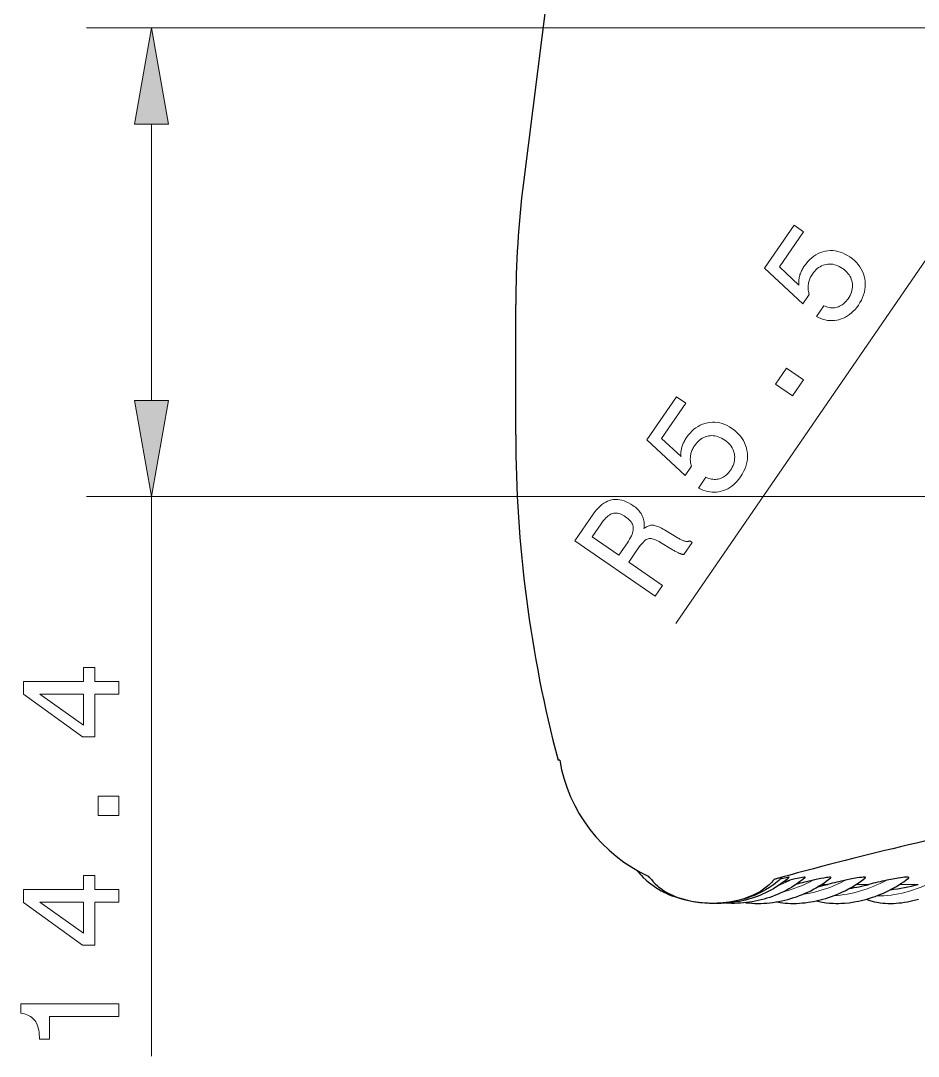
# Model space of a CAD drawing. Extents: x 0 to 297, y 0 to 529.
# Drawn here: x 103.92 to 131.51, y 108.63 to 140.45 of the extents above; entities that cross this region are included whole.
import ezdxf

# ---------------------------------------------------------------- set-up
doc = ezdxf.new("R2010")
doc.units = 0

msp = doc.modelspace()

# ---------------------------------------------------------------- linework, layer by layer
at = {"color": 7, "lineweight": 30, "ltscale": 0.425823}
msp.add_line((121.501, 152.38), (119.372, 135.481), dxfattribs=at)
at = {"color": 7, "lineweight": 13}
for p, q in [((132.361, 140.23), (105.94, 140.23)), ((153.811, 125.83), (105.94, 125.83))]:
    msp.add_line(p, q, dxfattribs=at)
at = {"color": 7, "lineweight": 13, "ltscale": 0.212281}
msp.add_line((107.94, 128.785), (107.94, 137.276), dxfattribs=at)
at = {"color": 7, "lineweight": 13, "ltscale": 0.389155}
msp.add_line((132.867, 134.761), (124.055, 121.929), dxfattribs=at)
at = {"color": 7, "lineweight": 30, "ltscale": 0.1}
msp.add_line((119.136, 127.73), (119.136, 131.73), dxfattribs=at)
at = {"color": 7, "lineweight": 13, "ltscale": 0.429944}
msp.add_line((107.94, 108.633), (107.94, 125.83), dxfattribs=at)
at = {"color": 7, "lineweight": 30, "ltscale": 0.00125}
msp.add_line((120.486, 117.73), (120.436, 117.73), dxfattribs=at)
at = {"color": 7, "lineweight": 30, "ltscale": 0.000974054}
msp.add_line((123.251, 114.131), (123.229, 114.162), dxfattribs=at)
at = {"color": 7, "lineweight": 30, "ltscale": 0.006568}
msp.add_line((127.326, 114.135), (127.073, 114.066), dxfattribs=at)
at = {"color": 7, "lineweight": 30, "ltscale": 0.004628}
msp.add_line((127.375, 113.998), (127.555, 114.042), dxfattribs=at)
at = {"color": 7, "lineweight": 13, "ltscale": 0.004855}
msp.add_line((128.731, 113.915), (128.536, 113.915), dxfattribs=at)
at = {"color": 7, "lineweight": 13, "ltscale": 0.009696}
msp.add_line((129.988, 113.915), (129.6, 113.915), dxfattribs=at)
at = {"color": 7, "lineweight": 13, "ltscale": 0.014307}
msp.add_line((131.507, 113.915), (130.935, 113.915), dxfattribs=at)
at = {"color": 7, "lineweight": 13}
for points in [[(108.461, 137.276), (107.94, 140.23), (107.419, 137.276)], [(128.375, 131.367), (128.601, 131.697), (128.644, 131.679), (128.686, 131.663), (128.728, 131.65), (128.77, 131.641), (128.811, 131.634), (128.852, 131.631), (128.893, 131.632), (128.933, 131.635), (128.973, 131.641), (129.013, 131.651), (129.053, 131.664), (129.09, 131.68), (129.127, 131.698), (129.163, 131.72), (129.197, 131.744), (129.231, 131.772), (129.263, 131.802), (129.293, 131.836), (129.323, 131.872), (129.352, 131.911), (129.384, 131.961), (129.411, 132.011), (129.434, 132.061), (129.453, 132.111), (129.468, 132.161), (129.478, 132.212), (129.484, 132.262), (129.485, 132.313), (129.482, 132.364), (129.475, 132.415), (129.464, 132.465), (129.448, 132.513), (129.429, 132.56), (129.405, 132.605), (129.378, 132.648), (129.346, 132.69), (129.311, 132.73), (129.272, 132.768), (129.228, 132.804), (129.181, 132.839), (129.13, 132.872), (129.08, 132.9), (129.03, 132.923), (128.979, 132.942), (128.929, 132.957), (128.878, 132.968), (128.828, 132.974), (128.778, 132.975), (128.727, 132.973), (128.677, 132.965), (128.627, 132.954), (128.579, 132.938), (128.533, 132.919), (128.488, 132.895), (128.444, 132.867), (128.403, 132.835), (128.363, 132.799), (128.324, 132.759), (128.287, 132.715), (128.252, 132.667), (128.233, 132.638), (128.215, 132.608), (128.199, 132.579), (128.184, 132.549), (128.171, 132.519), (128.16, 132.488), (128.15, 132.458), (128.141, 132.427), (128.134, 132.395), (128.128, 132.364), (128.124, 132.332), (128.121, 132.3), (128.12, 132.268), (128.121, 132.236), (128.123, 132.204), (128.126, 132.171), (128.131, 132.138), (128.138, 132.105), (128.146, 132.072), (128.156, 132.039), (127.961, 131.756), (126.785, 132.85), (127.692, 134.171), (127.984, 133.971), (127.24, 132.888), (127.838, 132.332), (127.835, 132.36), (127.833, 132.389), (127.833, 132.418), (127.833, 132.447), (127.835, 132.476), (127.838, 132.505), (127.843, 132.534), (127.848, 132.564), (127.855, 132.593), (127.862, 132.623), (127.871, 132.653), (127.882, 132.682), (127.893, 132.712), (127.905, 132.741), (127.918, 132.77), (127.933, 132.799), (127.949, 132.828), (127.965, 132.857), (127.983, 132.886), (128.002, 132.914), (128.056, 132.988), (128.112, 133.055), (128.17, 133.115), (128.231, 133.17), (128.295, 133.219), (128.361, 133.262), (128.429, 133.298), (128.5, 133.329), (128.573, 133.354), (128.649, 133.372), (128.726, 133.384), (128.802, 133.39), (128.878, 133.388), (128.954, 133.381), (129.03, 133.367), (129.105, 133.346), (129.179, 133.318), (129.254, 133.285), (129.327, 133.244), (129.401, 133.197), (129.476, 133.142), (129.544, 133.084), (129.606, 133.024), (129.662, 132.96), (129.711, 132.894), (129.754, 132.824), (129.791, 132.752), (129.821, 132.677), (129.845, 132.599), (129.863, 132.518), (129.874, 132.436), (129.878, 132.354), (129.876, 132.272), (129.866, 132.191), (129.85, 132.11), (129.826, 132.03), (129.796, 131.95), (129.759, 131.87), (129.715, 131.791), (129.665, 131.712), (129.616, 131.644), (129.564, 131.582), (129.51, 131.525), (129.454, 131.473), (129.396, 131.426), (129.335, 131.384), (129.272, 131.347), (129.207, 131.316), (129.139, 131.289), (129.069, 131.267), (128.999, 131.251), (128.928, 131.241), (128.858, 131.237), (128.788, 131.238), (128.718, 131.245), (128.649, 131.258), (128.58, 131.277), (128.511, 131.301), (128.443, 131.331)], [(127.646, 128.924), (127.116, 129.288), (127.453, 129.78), (127.984, 129.416)], [(124.754, 126.094), (124.981, 126.425), (125.023, 126.406), (125.065, 126.39), (125.107, 126.377), (125.149, 126.368), (125.19, 126.362), (125.231, 126.359), (125.272, 126.359), (125.312, 126.362), (125.353, 126.369), (125.393, 126.378), (125.432, 126.391), (125.47, 126.407), (125.506, 126.426), (125.542, 126.447), (125.576, 126.472), (125.61, 126.499), (125.642, 126.53), (125.673, 126.563), (125.702, 126.599), (125.731, 126.638), (125.763, 126.688), (125.79, 126.738), (125.814, 126.788), (125.833, 126.838), (125.847, 126.888), (125.857, 126.939), (125.863, 126.989), (125.864, 127.04), (125.861, 127.091), (125.854, 127.142), (125.843, 127.192), (125.827, 127.24), (125.808, 127.287), (125.784, 127.332), (125.757, 127.376), (125.726, 127.417), (125.69, 127.457), (125.651, 127.495), (125.607, 127.532), (125.56, 127.566), (125.51, 127.599), (125.459, 127.627), (125.409, 127.65), (125.358, 127.67), (125.308, 127.684), (125.258, 127.695), (125.207, 127.701), (125.157, 127.703), (125.106, 127.7), (125.056, 127.693), (125.006, 127.681), (124.958, 127.666), (124.912, 127.646), (124.867, 127.622), (124.824, 127.594), (124.782, 127.563), (124.742, 127.527), (124.703, 127.486), (124.666, 127.442), (124.631, 127.394), (124.612, 127.365), (124.594, 127.336), (124.578, 127.306), (124.563, 127.276), (124.55, 127.246), (124.539, 127.216), (124.529, 127.185), (124.52, 127.154), (124.513, 127.123), (124.507, 127.091), (124.503, 127.059), (124.501, 127.027), (124.5, 126.995), (124.5, 126.963), (124.502, 126.931), (124.506, 126.898), (124.511, 126.865), (124.517, 126.833), (124.525, 126.8), (124.535, 126.766), (124.34, 126.483), (123.164, 127.578), (124.071, 128.898), (124.363, 128.698), (123.619, 127.615), (124.217, 127.059), (124.214, 127.088), (124.212, 127.116), (124.212, 127.145), (124.212, 127.174), (124.214, 127.203), (124.217, 127.232), (124.222, 127.262), (124.227, 127.291), (124.234, 127.321), (124.242, 127.35), (124.251, 127.38), (124.261, 127.41), (124.272, 127.439), (124.284, 127.468), (124.298, 127.498), (124.312, 127.527), (124.328, 127.556), (124.345, 127.584), (124.363, 127.613), (124.382, 127.642), (124.435, 127.715), (124.491, 127.782), (124.55, 127.843), (124.61, 127.898), (124.674, 127.946), (124.74, 127.989), (124.808, 128.026), (124.879, 128.056), (124.952, 128.081), (125.028, 128.099), (125.105, 128.111), (125.182, 128.117), (125.258, 128.116), (125.333, 128.108), (125.409, 128.094), (125.484, 128.073), (125.558, 128.046), (125.633, 128.012), (125.707, 127.971), (125.78, 127.924), (125.855, 127.869), (125.923, 127.811), (125.985, 127.751), (126.041, 127.687), (126.09, 127.621), (126.133, 127.551), (126.17, 127.479), (126.2, 127.404), (126.224, 127.326), (126.242, 127.245), (126.253, 127.163), (126.257, 127.081), (126.255, 126.999), (126.245, 126.918), (126.229, 126.838), (126.206, 126.757), (126.176, 126.677), (126.139, 126.597), (126.095, 126.518), (126.044, 126.439), (125.995, 126.371), (125.943, 126.309), (125.89, 126.252), (125.834, 126.2), (125.775, 126.153), (125.714, 126.111), (125.651, 126.074), (125.586, 126.043), (125.519, 126.016), (125.449, 125.995), (125.378, 125.979), (125.307, 125.968), (125.237, 125.964), (125.167, 125.965), (125.097, 125.972), (125.028, 125.985), (124.959, 126.004), (124.89, 126.028), (124.822, 126.058)], [(107.419, 128.785), (107.94, 125.83), (108.461, 128.785)], [(123.422, 122.773), (120.952, 124.469), (121.519, 125.295), (121.57, 125.365), (121.622, 125.429), (121.675, 125.487), (121.729, 125.539), (121.785, 125.585), (121.842, 125.625), (121.9, 125.66), (121.959, 125.688), (122.019, 125.711), (122.081, 125.727), (122.144, 125.738), (122.207, 125.742), (122.271, 125.74), (122.335, 125.733), (122.4, 125.719), (122.466, 125.699), (122.533, 125.673), (122.6, 125.641), (122.668, 125.603), (122.736, 125.558), (122.776, 125.53), (122.813, 125.501), (122.847, 125.471), (122.88, 125.44), (122.91, 125.409), (122.937, 125.377), (122.962, 125.344), (122.985, 125.31), (123.006, 125.275), (123.024, 125.24), (123.039, 125.203), (123.052, 125.167), (123.063, 125.129), (123.072, 125.091), (123.078, 125.052), (123.081, 125.012), (123.082, 124.972), (123.081, 124.931), (123.078, 124.89), (123.071, 124.847), (123.098, 124.868), (123.125, 124.886), (123.152, 124.902), (123.179, 124.915), (123.206, 124.927), (123.232, 124.936), (123.259, 124.943), (123.285, 124.948), (123.312, 124.95), (123.338, 124.951), (123.366, 124.949), (123.395, 124.944), (123.427, 124.936), (123.461, 124.926), (123.497, 124.913), (123.535, 124.897), (123.576, 124.878), (123.618, 124.857), (123.663, 124.832), (123.71, 124.805), (124.129, 124.556), (124.156, 124.54), (124.182, 124.526), (124.206, 124.513), (124.229, 124.501), (124.251, 124.491), (124.272, 124.482), (124.291, 124.474), (124.31, 124.467), (124.327, 124.462), (124.343, 124.457), (124.359, 124.454), (124.374, 124.452), (124.389, 124.451), (124.404, 124.451), (124.418, 124.452), (124.433, 124.454), (124.447, 124.457), (124.461, 124.46), (124.474, 124.465), (124.488, 124.471), (124.556, 124.424), (124.299, 124.051), (124.287, 124.051), (124.275, 124.053), (124.262, 124.056), (124.248, 124.059), (124.234, 124.063), (124.219, 124.067), (124.203, 124.073), (124.187, 124.079), (124.169, 124.085), (124.152, 124.093), (124.133, 124.101), (124.113, 124.11), (124.093, 124.121), (124.071, 124.132), (124.048, 124.143), (124.025, 124.156), (124, 124.17), (123.974, 124.185), (123.947, 124.2), (123.919, 124.217), (123.588, 124.419), (123.539, 124.447), (123.492, 124.472), (123.448, 124.493), (123.406, 124.51), (123.367, 124.524), (123.33, 124.534), (123.295, 124.54), (123.263, 124.542), (123.233, 124.541), (123.205, 124.536), (123.178, 124.526), (123.148, 124.509), (123.117, 124.487), (123.083, 124.459), (123.048, 124.424), (123.01, 124.383), (122.97, 124.336), (122.929, 124.283), (122.885, 124.224), (122.839, 124.158), (122.606, 123.819), (123.649, 123.103)], [(121.758, 124.995), (121.481, 124.592), (122.303, 124.027), (122.565, 124.408), (122.603, 124.465), (122.636, 124.519), (122.665, 124.572), (122.69, 124.622), (122.71, 124.67), (122.726, 124.716), (122.738, 124.76), (122.745, 124.802), (122.749, 124.841), (122.747, 124.878), (122.742, 124.914), (122.732, 124.949), (122.719, 124.984), (122.701, 125.018), (122.679, 125.052), (122.653, 125.085), (122.623, 125.117), (122.589, 125.149), (122.551, 125.181), (122.508, 125.211), (122.465, 125.239), (122.422, 125.264), (122.381, 125.284), (122.34, 125.3), (122.301, 125.312), (122.262, 125.32), (122.224, 125.325), (122.188, 125.325), (122.152, 125.321), (122.117, 125.314), (122.082, 125.302), (122.047, 125.286), (122.012, 125.265), (121.977, 125.24), (121.941, 125.21), (121.905, 125.176), (121.869, 125.137), (121.832, 125.094), (121.795, 125.047)], [(106.94, 119.764), (106.198, 119.764), (106.198, 118.446), (105.818, 118.446), (104.007, 119.76), (104.007, 120.152), (105.852, 120.152), (105.852, 120.58), (106.198, 120.58), (106.198, 120.152), (106.94, 120.152)], [(105.852, 118.809), (105.852, 119.764), (104.509, 119.764)], [(106.94, 116.03), (106.297, 116.03), (106.297, 116.627), (106.94, 116.627)], [(106.94, 113.368), (106.198, 113.368), (106.198, 112.05), (105.818, 112.05), (104.007, 113.363), (104.007, 113.756), (105.852, 113.756), (105.852, 114.184), (106.198, 114.184), (106.198, 113.756), (106.94, 113.756)], [(105.852, 112.413), (105.852, 113.368), (104.509, 113.368)], [(106.94, 109.855), (104.806, 109.855), (104.806, 109.155), (104.5, 109.155), (104.498, 109.231), (104.493, 109.302), (104.485, 109.369), (104.475, 109.432), (104.462, 109.492), (104.446, 109.547), (104.428, 109.598), (104.407, 109.646), (104.384, 109.689), (104.358, 109.729), (104.329, 109.765), (104.297, 109.798), (104.262, 109.828), (104.223, 109.855), (104.181, 109.879), (104.135, 109.9), (104.087, 109.918), (104.035, 109.933), (103.979, 109.945), (103.921, 109.954), (103.921, 110.247), (106.94, 110.247)]]:
    msp.add_lwpolyline(points, close=True, dxfattribs=at)
at = {"color": 7, "lineweight": 30}
for points in [[(122.851, 114.355), (122.898, 114.297), (122.947, 114.24), (122.998, 114.184), (123.056, 114.126), (123.141, 114.047), (123.214, 113.984), (123.282, 113.931), (123.356, 113.877), (123.438, 113.821), (123.521, 113.769), (123.608, 113.719), (123.683, 113.679), (123.759, 113.642), (123.835, 113.607), (123.968, 113.552)], [(123.251, 114.131), (123.305, 114.06), (123.362, 113.994), (123.424, 113.93), (123.49, 113.87), (123.535, 113.832), (123.582, 113.796), (123.68, 113.727), (123.757, 113.679), (123.837, 113.634), (123.919, 113.593)], [(127.073, 114.066), (127.038, 114.024), (127.001, 113.984), (126.962, 113.943), (126.921, 113.904), (126.836, 113.831), (126.747, 113.763), (126.653, 113.701), (126.556, 113.645), (126.456, 113.594), (126.354, 113.548), (126.25, 113.507), (126.144, 113.471), (126.073, 113.449), (126.001, 113.43), (125.855, 113.396), (125.705, 113.369), (125.553, 113.35), (125.401, 113.337), (125.248, 113.331), (125.095, 113.332), (124.945, 113.339), (124.794, 113.352), (124.645, 113.373), (124.496, 113.401), (124.423, 113.417), (124.349, 113.436), (124.239, 113.468), (124.13, 113.504), (124.024, 113.546), (123.919, 113.593)], [(127.326, 114.135), (127.276, 114.086), (127.223, 114.039), (127.17, 113.993), (127.115, 113.949), (127.053, 113.903), (126.937, 113.822), (126.815, 113.748), (126.736, 113.704), (126.656, 113.662), (126.574, 113.623), (126.49, 113.587), (126.406, 113.553), (126.32, 113.521), (126.233, 113.492), (126.145, 113.465), (126.057, 113.44), (125.967, 113.419), (125.877, 113.399), (125.786, 113.382), (125.695, 113.367), (125.603, 113.355), (125.511, 113.345), (125.419, 113.338), (125.326, 113.333), (125.233, 113.331), (125.14, 113.331), (125.048, 113.333), (124.955, 113.338), (124.863, 113.345), (124.77, 113.355), (124.679, 113.367), (124.587, 113.382), (124.496, 113.399), (124.406, 113.418), (124.317, 113.44), (124.211, 113.47), (124.088, 113.509), (123.968, 113.552)], [(127.533, 114.133), (127.474, 114.079), (127.412, 114.028), (127.349, 113.978), (127.285, 113.93), (127.209, 113.877), (127.133, 113.827), (127.054, 113.78), (126.974, 113.734), (126.892, 113.692), (126.809, 113.651), (126.724, 113.613), (126.639, 113.577), (126.552, 113.544), (126.464, 113.513), (126.375, 113.484), (126.285, 113.458), (126.195, 113.434), (126.104, 113.413), (126.012, 113.394), (125.92, 113.378), (125.827, 113.364), (125.733, 113.352), (125.64, 113.343), (125.546, 113.336), (125.453, 113.332), (125.359, 113.331), (125.265, 113.331)], [(128.032, 114.128), (127.948, 114.058), (127.861, 113.991), (127.762, 113.92), (127.686, 113.87), (127.609, 113.822), (127.53, 113.776), (127.45, 113.732), (127.369, 113.691), (127.286, 113.652), (127.202, 113.615), (127.117, 113.58), (127.031, 113.547), (126.944, 113.516), (126.856, 113.488), (126.767, 113.462), (126.678, 113.439), (126.588, 113.417), (126.498, 113.398), (126.407, 113.381), (126.315, 113.367), (126.224, 113.355), (126.132, 113.345), (126.04, 113.338), (125.948, 113.333), (125.856, 113.331), (125.764, 113.331), (125.673, 113.333), (125.581, 113.338)], [(126.209, 113.353), (126.3, 113.343), (126.392, 113.336), (126.484, 113.332), (126.577, 113.331), (126.669, 113.332), (126.762, 113.335), (126.855, 113.341), (126.948, 113.35), (127.041, 113.361), (127.133, 113.375), (127.225, 113.391), (127.317, 113.409), (127.409, 113.43), (127.5, 113.453), (127.591, 113.479), (127.68, 113.507), (127.769, 113.537), (127.858, 113.569), (127.945, 113.604), (128.031, 113.64), (128.116, 113.679), (128.2, 113.72), (128.283, 113.764), (128.365, 113.809), (128.445, 113.857), (128.523, 113.906), (128.599, 113.957), (128.674, 114.01), (128.746, 114.065), (128.817, 114.121)], [(127.145, 113.377), (127.26, 113.358), (127.341, 113.348), (127.419, 113.34), (127.498, 113.335), (127.582, 113.332), (127.673, 113.331), (127.763, 113.332), (127.853, 113.336), (127.943, 113.343), (128.033, 113.352), (128.123, 113.364), (128.285, 113.391), (128.411, 113.417), (128.57, 113.457), (128.661, 113.483), (128.749, 113.511), (128.836, 113.541), (128.923, 113.573), (129.008, 113.607), (129.093, 113.643), (129.177, 113.681), (129.26, 113.721), (129.36, 113.773), (129.464, 113.831), (129.581, 113.902), (129.657, 113.952), (129.733, 114.004), (129.807, 114.057), (129.879, 114.113)], [(127.533, 114.133), (127.533, 114.133), (127.534, 114.134), (127.534, 114.134), (127.534, 114.134), (127.533, 114.134), (127.532, 114.135), (127.53, 114.135), (127.52, 114.134), (127.486, 114.128), (127.397, 114.109), (127.266, 114.078)], [(128.032, 114.128), (128.034, 114.13), (128.034, 114.131), (128.034, 114.132), (128.034, 114.132), (128.033, 114.133), (128.031, 114.134), (128.027, 114.135), (128.002, 114.134), (127.939, 114.125), (127.848, 114.108), (127.727, 114.082), (127.555, 114.042)], [(128.817, 114.121), (128.821, 114.126), (128.822, 114.127), (128.821, 114.13), (128.819, 114.131), (128.812, 114.134), (128.799, 114.135), (128.783, 114.135), (128.74, 114.131), (128.683, 114.123), (128.603, 114.11), (128.508, 114.092), (128.273, 114.042)], [(128.381, 113.41), (128.464, 113.39), (128.55, 113.372), (128.672, 113.353), (128.78, 113.341), (128.891, 113.334), (128.977, 113.331), (129.063, 113.331), (129.15, 113.333), (129.237, 113.338), (129.386, 113.353), (129.536, 113.374), (129.671, 113.4), (129.758, 113.419), (129.844, 113.44), (129.93, 113.464), (130.015, 113.489), (130.1, 113.517), (130.185, 113.547), (130.269, 113.579), (130.352, 113.612), (130.435, 113.648), (130.517, 113.686), (130.598, 113.725), (130.678, 113.766), (130.757, 113.809), (130.835, 113.854), (130.912, 113.9), (130.988, 113.949), (131.062, 113.998), (131.135, 114.05), (131.207, 114.103)], [(129.879, 114.113), (129.884, 114.117), (129.887, 114.121), (129.887, 114.124), (129.886, 114.127), (129.885, 114.128), (129.88, 114.131), (129.872, 114.133), (129.85, 114.135), (129.812, 114.134), (129.762, 114.13), (129.702, 114.122), (129.633, 114.112), (129.469, 114.083), (129.271, 114.042)], [(131.207, 114.103), (131.215, 114.11), (131.219, 114.116), (131.219, 114.121), (131.217, 114.124), (131.212, 114.128), (131.197, 114.132), (131.17, 114.135), (131.136, 114.135), (131.087, 114.132), (131.029, 114.126), (130.892, 114.108), (130.728, 114.08), (130.537, 114.042)], [(129.905, 113.457), (129.989, 113.428), (130.047, 113.41), (130.164, 113.381), (130.234, 113.367), (130.332, 113.352), (130.415, 113.342), (130.492, 113.336), (130.573, 113.332), (130.659, 113.331), (130.745, 113.332), (130.831, 113.336), (130.914, 113.343), (130.996, 113.352), (131.082, 113.364), (131.173, 113.379), (131.259, 113.396), (131.344, 113.415), (131.429, 113.436), (131.514, 113.46)]]:
    msp.add_lwpolyline(points, dxfattribs=at)
for centre, radius, start, end in [((163.811, 148.23), 32.5, 180, 194.25), ((149.136, 131.73), 30, 172.8186, 180), ((158.248, 127.73), 39.112, 180, 194.8138), ((125.219, 118.53), 4.8, 189.5941, 245.5047), ((153.811, 18.342), 99.389, 100.97192, 105.60666), ((132.095, 97.152), 17.317, 102.7501, 104.5386), ((132.389, 99.627), 14.749, 102.2086, 104.364), ((133.17, 101.465), 12.85, 101.8244, 104.3362), ((127.003, 120.64), 6.943, 281.7932, 284.4058), ((128.34, 120.26), 6.556, 279.201, 284.5613), ((129.975, 119.62), 5.907, 276.5787, 285.035)]:
    msp.add_arc(centre, radius, start, end, dxfattribs=at)
at = {"color": 7, "lineweight": 13}
for centre, major_axis, ratio, start_param, end_param in [((125.186, 115.502), (-2.74, 0), 0.707107, 0.744916, 0.786704), ((126.097, 115.502), (-2.683, -0.558), 0.691655, 1.844085, 1.996025), ((127.011, 115.502), (-2.618, -0.809), 0.672499, 1.496743, 1.857302), ((128.219, 115.502), (-2.538, -1.032), 0.645974, 1.209115, 1.726098), ((129.707, 115.502), (-2.451, -1.225), 0.612372, 0.959686, 1.603314), ((131.46, 115.502), (-2.362, -1.388), 0.572061, 0.733628, 1.489079)]:
    msp.add_ellipse(centre, major_axis=major_axis, ratio=ratio, start_param=start_param, end_param=end_param, dxfattribs=at)
for points in [[(108.461, 137.276), (107.94, 140.23), (108.461, 137.276), (107.419, 137.276)], [(107.419, 128.785), (107.94, 125.83), (107.419, 128.785), (108.461, 128.785)]]:
    msp.add_solid(points, dxfattribs=at)

doc.saveas('drawing.dxf')
